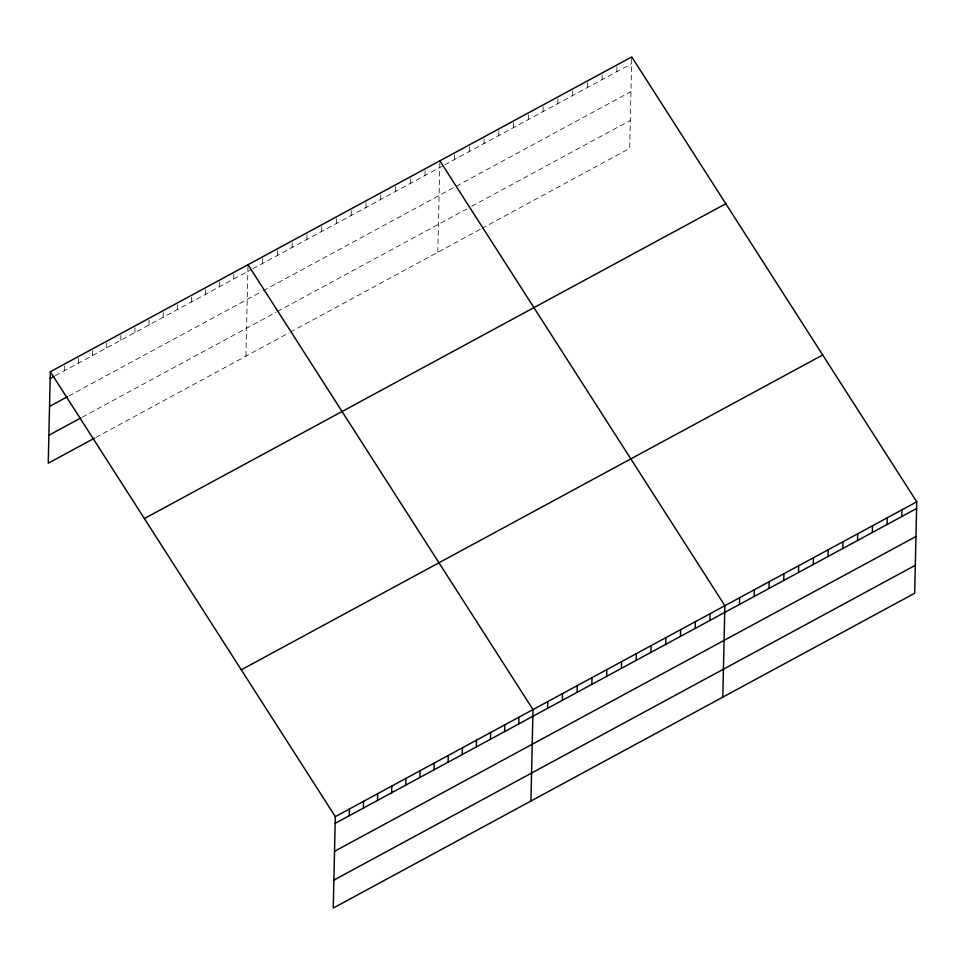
<?xml version="1.0" encoding="UTF-8"?>
<svg xmlns="http://www.w3.org/2000/svg" width="965" height="965" viewBox="0 0 965 965"><rect width="100%" height="100%" fill="white"/><g stroke="black" fill="none" stroke-linecap="round" stroke-linejoin="round"><path stroke-width="0.72" stroke-dasharray="4.83 3.62" d="M64.293 370.825L64.45 364.094M78.418 363.178L78.563 356.447M92.531 355.53L92.652 350.15M106.657 347.882L106.813 341.164M120.77 340.235L120.927 333.516M134.895 332.599L135.016 327.207M149.02 324.952L149.165 318.221M163.133 317.304L163.29 310.573M177.258 309.656L177.415 302.926M191.384 302.009L191.528 295.29M205.497 294.361L205.654 287.642M219.622 286.726L219.767 279.995M233.735 279.078L233.892 272.347M245.942 356.157L248.017 264.7M262.625 263.433L262.769 256.714M277.377 255.448L277.534 248.717M292.142 247.45L292.286 240.731M306.894 239.465L307.051 232.734M321.659 231.467L321.815 224.749M336.423 223.482L336.568 216.751M351.176 215.484L351.332 208.766M365.94 207.499L366.085 200.768M380.693 199.502L380.849 192.783M395.457 191.516L395.578 186.136M410.209 183.519L410.366 176.8M424.974 175.534L425.131 168.803M437.808 252.263L439.883 160.817M454.491 159.551L454.648 152.82M469.255 151.553L469.4 144.834M484.008 143.568L484.165 136.837M498.772 135.57L498.929 128.852M513.537 127.585L513.657 122.205M528.289 119.588L528.446 112.869M543.054 111.602L543.198 104.871M557.806 103.605L557.963 96.886M572.571 95.619L572.728 88.889M587.323 87.622L587.48 80.903M602.088 79.637L602.244 72.906M616.852 71.639L616.997 64.92M631.725 58.274L629.687 148.381L482.09 228.295M55.307 375.687L251.551 269.428M252.782 268.765L443.418 165.546M444.648 164.882L631.605 63.654M68.792 396L261.985 291.394M263.216 290.73L453.864 187.512M456.324 186.173L630.977 91.615M82.266 417.157L276.087 312.214M277.317 311.55L466.734 208.995M471.656 206.329L630.314 120.42M95.752 437.471L288.981 332.853M290.212 332.177L480.86 228.958"/><path stroke-width="1.45" d="M50.325 371.742L335.313 816.619L333.239 908.077L914.675 593.258L916.75 501.812L631.761 56.923L50.325 371.742L48.25 463.188L94.461 438.17M349.282 815.702L349.439 808.972M363.407 808.055L363.552 801.336M377.52 800.419L377.677 793.688M391.645 792.772L391.802 786.041M405.77 785.124L405.915 778.393M419.884 777.476L420.04 770.746M434.009 769.829L434.166 763.11M448.122 762.181L448.279 755.462M462.247 754.546L462.404 747.815M476.372 746.898L476.517 740.167M490.485 739.25L490.642 732.519M504.611 731.603L504.767 724.872M518.736 723.955L518.881 717.236M530.931 801.034L533.006 709.589L248.017 264.7M547.613 708.322L547.758 701.591M562.366 700.325L562.523 693.606M577.13 692.339L577.287 685.608M591.883 684.342L592.04 677.623M606.647 676.356L606.804 669.626M621.412 668.359L621.557 661.64M636.164 660.374L636.321 653.643M650.929 652.376L651.073 645.657M665.681 644.391L665.838 637.66M680.446 636.393L680.602 629.675M695.21 628.408L695.355 621.677M709.963 620.411L710.119 613.692M722.797 697.152L724.872 605.694L439.883 160.817M739.48 604.428L739.636 597.709M754.244 596.442L754.401 589.712M769.009 588.445L769.153 581.726M783.761 580.46L783.918 573.729M798.525 572.462L798.67 565.743M813.278 564.477L813.435 557.746M828.042 556.479L828.187 549.76M842.795 548.494L842.952 541.763M857.559 540.496L857.716 533.778M872.324 532.511L872.469 525.78M887.076 524.514L887.233 517.795M901.841 516.528L901.986 509.797M50.168 378.473L54.028 376.386M49.541 406.422L67.514 396.699M48.889 435.239L80.976 417.857M144.376 518.555L725.801 203.736M241.274 669.807L822.699 354.999M335.313 816.619L916.75 501.812M335.169 823.35L916.593 508.531M334.529 851.311L915.966 536.492M333.878 880.116L915.315 565.297"/></g></svg>
